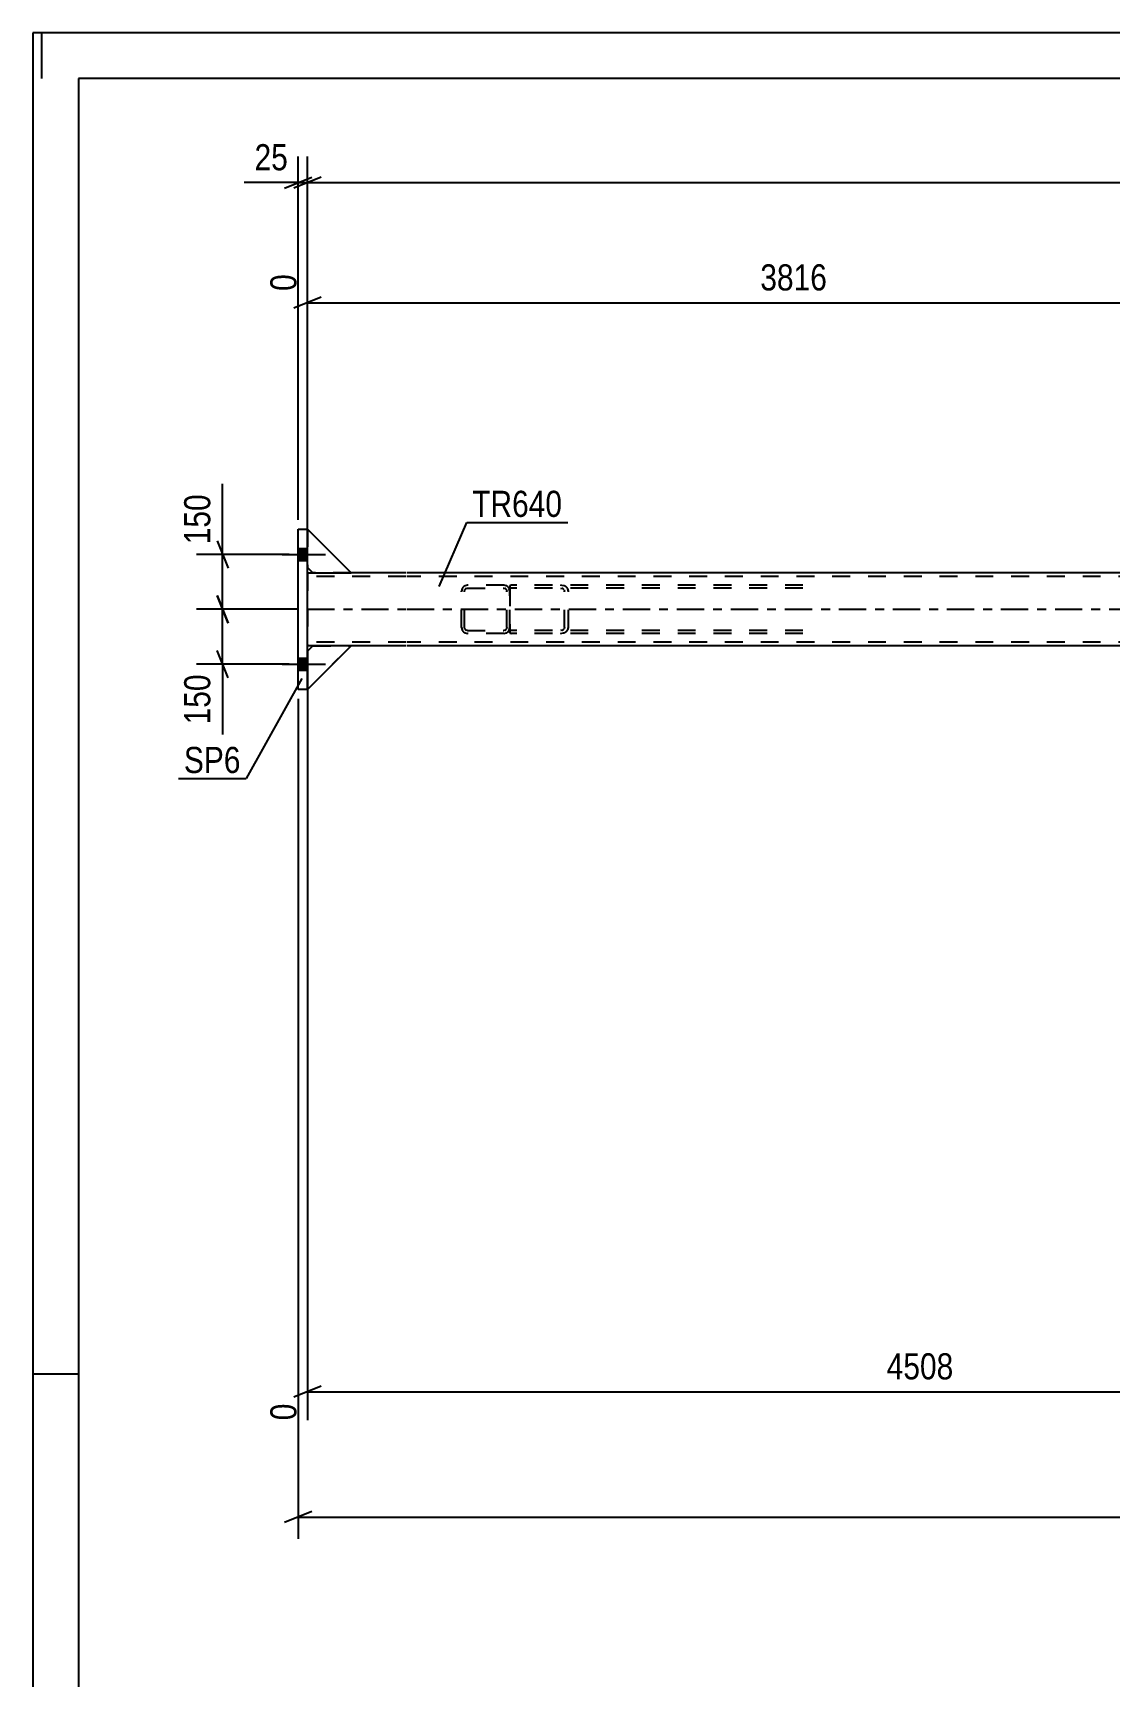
# Model space of a CAD drawing. Header units: millimetres. Extents: x -66 to 775, y -345 to 249.
# Drawn here: x -66.2 to 51.8, y 68.9 to 249 of the extents above; entities that cross this region are included whole.
import ezdxf

# ---------------------------------------------------------------- set-up
doc = ezdxf.new("R2010")
doc.units = ezdxf.units.MM
doc.linetypes.add('DXK_LINE_DOT2', pattern=[3.9198, 1.9599, -1.9599])
doc.linetypes.add('DXK_LINE_DOT3', pattern=[5.9187, 2.979, -0.9799, 0.9799, -0.9799])
doc.styles.add('Arial Narrow', font='ARIALN.TTF', dxfattribs={"height": 0.2})

# ---------------------------------------------------------------- blocks, each defined once
blk = doc.blocks.new('Unknown-761549502-1134')
at = {"color": 5, "linetype": 'Continuous'}
for p, q in [((774.82, 249.02), (-66.18, 249.02)), ((-66.18, 249.02), (-66.18, -344.98)), ((-65.18, 244.02), (-65.18, 249.02)), ((769.82, 244.02), (-61.18, 244.02)), ((-61.18, 244.02), (-61.18, -339.98)), ((-61.18, 102.02), (-66.18, 102.02))]:
    blk.add_line(p, q, dxfattribs=at)
blk = doc.blocks.new('Part-761549502-5905 - 5822')
at = {"color": 7, "linetype": 'DXK_LINE_DOT2'}
for p, q in [((-13.78, 188.48), (-13.92, 188.46)), ((-13.92, 188.46), (-13.92, 188.14)), ((-13.92, 188.43), (-13.92, 188.3)), ((-13.92, 183.39), (-13.92, 188.3)), ((-13.78, 188.16), (-13.92, 188.14)), ((-13.92, 188.14), (-13.92, 183.54)), ((18.2, 188.48), (-13.78, 188.48)), ((18.2, 188.16), (-13.78, 188.16)), ((-8.03, 188.43), (-8.36, 188.48)), ((-8.36, 188.16), (-8.19, 188.14)), ((-7.96, 187.97), (-7.93, 187.84)), ((-7.93, 183.84), (-7.93, 187.84)), ((-7.49, 187.84), (-7.56, 188.09)), ((-7.49, 183.84), (-7.49, 187.84)), ((-7.93, 183.84), (-7.96, 183.72)), ((-7.56, 183.6), (-7.49, 183.84)), ((-13.78, 183.52), (-13.92, 183.54)), ((-13.92, 183.54), (-13.92, 183.22)), ((-13.92, 183.25), (-13.92, 183.39)), ((-13.92, 183.22), (-13.78, 183.2)), ((18.2, 183.52), (-13.78, 183.52)), ((18.2, 183.2), (-13.78, 183.2)), ((-8.19, 183.55), (-8.36, 183.52)), ((-8.36, 183.2), (-8.03, 183.25))]:
    blk.add_line(p, q, dxfattribs=at)
for centre, radius, start, end in [((-8.3, 187.76), 0.396, 31.9688, 75.1602), ((-8.23, 187.67), 0.792, 31.9688, 75.1602), ((-8.3, 183.93), 0.396, 284.8398, 328.0312), ((-8.23, 184.02), 0.792, 284.8398, 328.0312)]:
    blk.add_arc(centre, radius, start, end, dxfattribs=at)
blk = doc.blocks.new('Part-761549502-5833 - 5822')
at = {"color": 2, "linetype": 'Continuous'}
for p, q in [((-31.3, 189.84), (-36.1, 194.64)), ((-35.5, 189.84), (-36.1, 190.44)), ((-35.5, 189.84), (-31.3, 189.84))]:
    blk.add_line(p, q, dxfattribs=at)
at = {"color": 7, "linetype": 'DXK_LINE_DOT2'}
for p, q in [((-36.1, 194.64), (-36.1, 190.44)), ((-36.1, 194.64), (-36.1, 194.64)), ((-36.1, 194.64), (-31.3, 189.84)), ((-36.1, 190.44), (-36.1, 194.64)), ((-36.1, 190.44), (-36.1, 190.44)), ((-36.1, 190.44), (-35.5, 189.84))]:
    blk.add_line(p, q, dxfattribs=at)
blk = doc.blocks.new('Bolt-761549502-5847 - 5822')
at = {"linetype": 'Continuous'}
for points in [[(-36.1, 191.18), (-36.1, 192.5), (-37.1, 192.5), (-37.1, 191.18)], [(-36.1, 191.18), (-36.1, 192.5), (-37.1, 192.5), (-37.1, 191.18)], [(-36.1, 179.18), (-36.1, 180.5), (-37.1, 180.5), (-37.1, 179.18)], [(-36.1, 179.18), (-36.1, 180.5), (-37.1, 180.5), (-37.1, 179.18)]]:
    blk.add_hatch(color=1, dxfattribs=at).paths.add_polyline_path(points)
at = {"color": 1, "linetype": 'Continuous'}
for p, q in [((-38.86, 191.84), (-34.1, 191.84)), ((-38.86, 191.84), (-34.1, 191.84)), ((-37.1, 192.5), (-36.1, 192.5)), ((-37.1, 192.5), (-36.1, 192.5)), ((-37.1, 191.18), (-36.1, 191.18)), ((-37.1, 191.18), (-36.1, 191.18)), ((-37.1, 180.5), (-36.1, 180.5)), ((-37.1, 180.5), (-36.1, 180.5)), ((-38.86, 179.84), (-34.1, 179.84)), ((-38.86, 179.84), (-34.1, 179.84)), ((-37.1, 179.18), (-36.1, 179.18)), ((-37.1, 179.18), (-36.1, 179.18))]:
    blk.add_line(p, q, dxfattribs=at)
blk = doc.blocks.new('Part-761549502-5974 - 5822')
at = {"color": 2, "linetype": 'Continuous'}
for p, q in [((-37.1, 194.64), (-37.1, 194.64)), ((-37.1, 194.64), (-36.1, 194.64)), ((-37.1, 177.04), (-37.1, 194.64)), ((-36.1, 177.04), (-36.1, 194.64)), ((-37.1, 177.04), (-37.1, 177.04)), ((-36.1, 177.04), (-37.1, 177.04)), ((-36.1, 177.04), (-36.1, 177.04))]:
    blk.add_line(p, q, dxfattribs=at)
at = {"color": 7, "linetype": 'DXK_LINE_DOT2'}
for p, q in [((-37.1, 177.04), (-37.1, 194.64)), ((-36.1, 177.04), (-36.1, 194.64))]:
    blk.add_line(p, q, dxfattribs=at)
blk = doc.blocks.new('Part-761549502-5932 - 5822')
at = {"color": 7, "linetype": 'DXK_LINE_DOT2'}
for p, q in [((-31.3, 189.84), (-36.1, 194.64)), ((-36.1, 194.64), (-36.1, 190.44)), ((-36.1, 194.64), (-36.1, 194.64)), ((-36.1, 194.64), (-31.3, 189.84)), ((-36.1, 190.44), (-36.1, 194.64)), ((-35.5, 189.84), (-36.1, 190.44)), ((-36.1, 190.44), (-36.1, 190.44)), ((-36.1, 190.44), (-35.5, 189.84)), ((-35.5, 189.84), (-31.3, 189.84))]:
    blk.add_line(p, q, dxfattribs=at)
blk = doc.blocks.new('Part-761549502-5931 - 5822')
at = {"color": 7, "linetype": 'DXK_LINE_DOT2'}
for p, q in [((-36.1, 181.24), (-35.5, 181.84)), ((-31.3, 181.84), (-36.1, 177.04)), ((-36.1, 181.24), (-35.5, 181.84)), ((-36.1, 177.04), (-31.3, 181.84)), ((-36.1, 177.04), (-36.1, 181.24)), ((-36.1, 181.24), (-36.1, 181.24)), ((-36.1, 177.04), (-36.1, 181.24)), ((-35.5, 181.84), (-31.3, 181.84)), ((-36.1, 177.04), (-36.1, 177.04))]:
    blk.add_line(p, q, dxfattribs=at)
blk = doc.blocks.new('Part-761549502-5904 - 5822')
at = {"color": 7, "linetype": 'DXK_LINE_DOT2'}
for p, q in [((-31.3, 189.84), (-36.1, 194.64)), ((-36.1, 194.64), (-36.1, 190.44)), ((-36.1, 194.64), (-36.1, 194.64)), ((-36.1, 194.64), (-31.3, 189.84)), ((-36.1, 190.44), (-36.1, 194.64)), ((-35.5, 189.84), (-36.1, 190.44)), ((-36.1, 190.44), (-36.1, 190.44)), ((-36.1, 190.44), (-35.5, 189.84)), ((-35.5, 189.84), (-31.3, 189.84))]:
    blk.add_line(p, q, dxfattribs=at)
blk = doc.blocks.new('Part-761549502-5929 - 5822')
at = {"color": 7, "linetype": 'DXK_LINE_DOT2'}
for p, q in [((-36.1, 181.24), (-35.5, 181.84)), ((-31.3, 181.84), (-36.1, 177.04)), ((-36.1, 181.24), (-35.5, 181.84)), ((-36.1, 177.04), (-31.3, 181.84)), ((-36.1, 177.04), (-36.1, 181.24)), ((-36.1, 181.24), (-36.1, 181.24)), ((-36.1, 177.04), (-36.1, 181.24)), ((-35.5, 181.84), (-31.3, 181.84)), ((-36.1, 177.04), (-36.1, 177.04))]:
    blk.add_line(p, q, dxfattribs=at)
blk = doc.blocks.new('Part-761549502-5930 - 5822')
at = {"color": 2, "linetype": 'Continuous'}
for p, q in [((-36.1, 181.24), (-35.5, 181.84)), ((-36.1, 177.04), (-31.3, 181.84)), ((-35.5, 181.84), (-35.5, 181.84)), ((-31.3, 181.84), (-35.5, 181.84)), ((-31.3, 181.84), (-31.3, 181.84))]:
    blk.add_line(p, q, dxfattribs=at)
at = {"color": 7, "linetype": 'DXK_LINE_DOT2'}
for p, q in [((-36.1, 181.24), (-35.5, 181.84)), ((-31.3, 181.84), (-36.1, 177.04)), ((-36.1, 177.04), (-36.1, 181.24)), ((-36.1, 181.24), (-36.1, 181.24)), ((-36.1, 181.24), (-36.1, 177.04)), ((-36.1, 177.04), (-36.1, 177.04))]:
    blk.add_line(p, q, dxfattribs=at)
blk = doc.blocks.new('Part-761549502-5934 - 5822')
at = {"color": 7, "linetype": 'DXK_LINE_DOT2'}
for p, q in [((-19.15, 188.09), (-19.2, 187.84)), ((-19.2, 183.84), (-19.2, 187.84)), ((-19.2, 187.84), (-19.2, 187.84)), ((-18.88, 187.84), (-18.86, 187.97)), ((-18.88, 187.84), (-18.88, 187.84)), ((-18.88, 183.84), (-18.88, 187.84)), ((-18.56, 188.48), (-18.81, 188.43)), ((-18.69, 188.14), (-18.56, 188.16)), ((-14.56, 188.48), (-18.56, 188.48)), ((-18.56, 188.16), (-18.56, 188.16)), ((-18.56, 188.16), (-14.56, 188.16)), ((-14.32, 188.43), (-14.56, 188.48)), ((-14.56, 188.16), (-14.56, 188.16)), ((-14.56, 188.16), (-14.44, 188.14)), ((-14.27, 187.97), (-14.24, 187.84)), ((-14.24, 187.84), (-14.24, 187.84)), ((-14.24, 183.84), (-14.24, 187.84)), ((-13.92, 187.84), (-13.97, 188.09)), ((-13.92, 183.84), (-13.92, 187.84)), ((-13.92, 187.84), (-13.92, 187.84)), ((-19.2, 183.84), (-19.2, 183.84)), ((-19.2, 183.84), (-19.15, 183.6)), ((-18.88, 183.84), (-18.88, 183.84)), ((-18.86, 183.72), (-18.88, 183.84)), ((-14.24, 183.84), (-14.27, 183.72)), ((-14.24, 183.84), (-14.24, 183.84)), ((-13.97, 183.6), (-13.92, 183.84)), ((-13.92, 183.84), (-13.92, 183.84)), ((-18.81, 183.25), (-18.56, 183.2)), ((-18.56, 183.52), (-18.69, 183.55)), ((-18.56, 183.52), (-18.56, 183.52)), ((-18.56, 183.52), (-14.56, 183.52)), ((-14.56, 183.2), (-18.56, 183.2)), ((-14.44, 183.55), (-14.56, 183.52)), ((-14.56, 183.52), (-14.56, 183.52)), ((-14.56, 183.2), (-14.32, 183.25))]:
    blk.add_line(p, q, dxfattribs=at)
for centre, radius, start, end in [((-18.56, 187.84), 0.64, 112.5, 157.5), ((-18.56, 187.84), 0.32, 112.5, 157.5), ((-14.56, 187.84), 0.32, 22.5, 67.5), ((-14.56, 187.84), 0.64, 22.5, 67.5), ((-18.56, 183.84), 0.32, 202.5, 247.5), ((-14.56, 183.84), 0.32, 292.5, 337.5), ((-18.56, 183.84), 0.64, 202.5, 247.5), ((-14.56, 183.84), 0.64, 292.5, 337.5)]:
    blk.add_arc(centre, radius, start, end, dxfattribs=at)
blk = doc.blocks.new('Part-761549502-5968 - 5822')
at = {"color": 2, "linetype": 'Continuous'}
for p, q in [((-36.1, 189.84), (-35.5, 189.84)), ((-25.3, 189.84), (-31.3, 189.84)), ((70.49, 189.84), (-25.2, 189.84)), ((-36.1, 182.64), (-36.1, 189.04)), ((-35.5, 181.84), (-36.1, 181.84)), ((-25.3, 181.84), (-31.3, 181.84)), ((98.17, 181.84), (-25.2, 181.84))]:
    blk.add_line(p, q, dxfattribs=at)
at = {"color": 7, "linetype": 'DXK_LINE_DOT2'}
for p, q in [((-36.1, 189.84), (-36.1, 181.84)), ((-36.1, 189.84), (-36.1, 189.84)), ((-36.1, 189.84), (-36.1, 189.04)), ((-36.1, 189.84), (-36.1, 189.84)), ((-36.1, 189.44), (-36.1, 189.44)), ((-25.3, 189.44), (-36.1, 189.44)), ((-36.1, 189.44), (-36.1, 189.41)), ((-36.1, 189.41), (-36.1, 189.04)), ((-31.3, 189.84), (-35.5, 189.84)), ((458.48, 189.44), (-25.2, 189.44)), ((-36.1, 182.34), (-36.1, 182.64)), ((-36.1, 181.84), (-36.1, 182.64)), ((-36.1, 182.24), (-36.1, 182.24)), ((-25.3, 182.24), (-36.1, 182.24)), ((458.48, 182.24), (-25.2, 182.24)), ((-36.1, 181.84), (-36.1, 181.84)), ((-36.1, 181.84), (-36.1, 181.84)), ((-31.3, 181.84), (-35.5, 181.84))]:
    blk.add_line(p, q, dxfattribs=at)
at = {"color": 7, "linetype": 'DXK_LINE_DOT3'}
for p, q in [((-36.1, 185.84), (-25.3, 185.84)), ((-25.2, 185.84), (458.48, 185.84))]:
    blk.add_line(p, q, dxfattribs=at)
blk = doc.blocks.new('StraightDimension-761549502-16433 - 5822')
at = {"color": 7, "linetype": 'Continuous'}
for p, q in [((70.49, 191.3), (70.49, 228.05)), ((-36.1, 190.84), (-36.1, 222.57)), ((-34.6, 220.04), (-37.6, 218.84)), ((68.99, 218.84), (71.99, 220.04)), ((-36.1, 219.44), (70.49, 219.44))]:
    blk.add_line(p, q, dxfattribs=at)
at = {"color": 0, "linetype": 'Continuous'}
for points in [[(69.89, 228.65), (65.69, 228.65), (65.69, 220.14), (69.89, 220.14)], [(-36.7, 223.17), (-40.9, 223.17), (-40.9, 220.14), (-36.7, 220.14)]]:
    blk.add_wipeout(points, dxfattribs=at)
at = {"color": 0}
blk.add_wipeout([(21.45, 220.19), (21.45, 224.39), (12.93, 224.39), (12.93, 220.19)], dxfattribs=at)
at = {"color": 3, "linetype": 'Continuous', "style": 'Arial Narrow'}
for s, height, p in [('3816', 2.863, (69.29, 220.74)), ('0', 2.86, (-37.3, 220.74))]:
    blk.add_text(s, height=height, rotation=90.0002, dxfattribs=at).set_placement(p)
at = {"color": 3, "style": 'Arial Narrow'}
blk.add_text('3816', height=2.863, dxfattribs=at).set_placement((13.53, 220.79))
blk = doc.blocks.new('StraightDimension-761549502-6038 - 5822')
at = {"color": 7, "linetype": 'Continuous'}
for p, q in [((-45.99, 193.34), (-44.79, 190.34)), ((-38.1, 191.84), (-48.24, 191.84)), ((-45.39, 185.84), (-45.39, 191.84)), ((-44.79, 184.34), (-45.99, 187.34)), ((-37.1, 185.84), (-48.24, 185.84))]:
    blk.add_line(p, q, dxfattribs=at)
at = {"color": 0}
blk.add_wipeout([(-46.14, 199.05), (-50.34, 199.05), (-50.34, 192.37), (-46.14, 192.37)], dxfattribs=at)
at = {"color": 7, "linetype": 'Continuous'}
blk.add_line((-45.39, 191.84), (-45.39, 199.58), dxfattribs=at)
blk.add_line((-45.39, 191.84), (-45.39, 199.58), dxfattribs=at)
at = {"color": 3, "style": 'Arial Narrow'}
blk.add_text('150', height=2.863, rotation=90.0002, dxfattribs=at).set_placement((-46.74, 192.97))
blk = doc.blocks.new('StraightDimension-761549502-6047 - 5822')
at = {"color": 7, "linetype": 'Continuous'}
for p, q in [((-45.99, 187.34), (-44.79, 184.34)), ((-37.1, 185.84), (-48.24, 185.84)), ((-45.39, 179.84), (-45.39, 185.84)), ((-44.79, 178.34), (-45.99, 181.34)), ((-38.1, 179.84), (-48.24, 179.84))]:
    blk.add_line(p, q, dxfattribs=at)
at = {"color": 0}
blk.add_wipeout([(-46.14, 179.32), (-50.34, 179.32), (-50.34, 172.63), (-46.14, 172.63)], dxfattribs=at)
at = {"color": 7, "linetype": 'Continuous'}
blk.add_line((-45.39, 179.84), (-45.39, 172.11), dxfattribs=at)
blk.add_line((-45.39, 179.84), (-45.39, 172.11), dxfattribs=at)
at = {"color": 3, "style": 'Arial Narrow'}
blk.add_text('150', height=2.863, rotation=90.0002, dxfattribs=at).set_placement((-46.74, 173.23))
blk = doc.blocks.new('StraightDimension-761549502-6077 - 5822')
at = {"color": 7, "linetype": 'Continuous'}
for p, q in [((-36.1, 180.84), (-36.1, 96.96)), ((98.17, 174.32), (98.17, 91.47)), ((-34.6, 100.69), (-37.6, 99.49)), ((-36.1, 100.09), (98.17, 100.09)), ((96.67, 99.49), (99.67, 100.69))]:
    blk.add_line(p, q, dxfattribs=at)
at = {"color": 0}
blk.add_wipeout([(35.29, 100.84), (35.29, 105.04), (26.78, 105.04), (26.78, 100.84)], dxfattribs=at)
at = {"color": 0, "linetype": 'Continuous'}
for points in [[(-36.7, 99.39), (-40.9, 99.39), (-40.9, 96.36), (-36.7, 96.36)], [(97.57, 99.39), (93.37, 99.39), (93.37, 90.87), (97.57, 90.87)]]:
    blk.add_wipeout(points, dxfattribs=at)
at = {"color": 3, "style": 'Arial Narrow'}
blk.add_text('4508', height=2.863, dxfattribs=at).set_placement((27.38, 101.44))
at = {"color": 3, "linetype": 'Continuous', "style": 'Arial Narrow'}
for s, height, p in [('0', 2.86, (-37.3, 96.96)), ('4508', 2.863, (96.97, 91.47))]:
    blk.add_text(s, height=height, rotation=90.0002, dxfattribs=at).set_placement(p)
blk = doc.blocks.new('StraightDimension-761549502-6146 - 5822')
at = {"color": 7, "linetype": 'Continuous'}
for p, q in [((-36.1, 195.64), (-36.1, 235.46)), ((-34.6, 233.21), (-37.6, 232.01)), ((-36.1, 232.61), (469.38, 232.61))]:
    blk.add_line(p, q, dxfattribs=at)
blk = doc.blocks.new('StraightDimension-761549502-6177 - 5822')
at = {"color": 7, "linetype": 'Continuous'}
for p, q in [((-37.1, 195.64), (-37.1, 235.46)), ((-36.1, 195.64), (-36.1, 235.46)), ((-38.6, 232.01), (-35.6, 233.21)), ((-34.6, 233.21), (-37.6, 232.01)), ((-37.1, 232.61), (-36.1, 232.61))]:
    blk.add_line(p, q, dxfattribs=at)
at = {"color": 0}
blk.add_wipeout([(-37.63, 233.36), (-37.63, 237.56), (-42.49, 237.56), (-42.49, 233.36)], dxfattribs=at)
at = {"color": 7, "linetype": 'Continuous'}
blk.add_line((-37.1, 232.61), (-43.01, 232.61), dxfattribs=at)
blk.add_line((-37.1, 232.61), (-43.01, 232.61), dxfattribs=at)
at = {"color": 3, "style": 'Arial Narrow'}
blk.add_text('25', height=2.863, dxfattribs=at).set_placement((-41.89, 233.96))
blk = doc.blocks.new('StraightDimension-761549502-19024 - 5822')
at = {"color": 7, "linetype": 'Continuous'}
for p, q in [((-37.1, 176.04), (-37.1, 83.95)), ((-35.6, 86.95), (-38.6, 85.75)), ((-37.1, 86.35), (470.38, 86.35))]:
    blk.add_line(p, q, dxfattribs=at)
blk = doc.blocks.new('Mark-761549502-5964 - 5822')
at = {"color": 0}
blk.add_wipeout([(-8.17, 195.97), (-8.17, 198.97), (-18.04, 198.97), (-18.04, 195.97)], dxfattribs=at)
blk.add_wipeout([(-8.17, 195.97), (-8.17, 198.97), (-18.04, 198.97), (-18.04, 195.97)], dxfattribs=at)
at = {"color": 30, "linetype": 'Continuous'}
for p, q in [((-21.65, 188.35), (-18.64, 195.37)), ((-18.64, 195.37), (-7.57, 195.37))]:
    blk.add_line(p, q, dxfattribs=at)
at = {"color": 3, "style": 'Arial Narrow'}
blk.add_text('TR640', height=2.863, dxfattribs=at).set_placement((-18.04, 195.97))
blk = doc.blocks.new('Mark-761549502-5970 - 5822')
at = {"color": 0}
blk.add_wipeout([(-43.42, 167.9), (-43.42, 170.9), (-49.63, 170.9), (-49.63, 167.9)], dxfattribs=at)
blk.add_wipeout([(-43.42, 167.9), (-43.42, 170.9), (-49.63, 170.9), (-49.63, 167.9)], dxfattribs=at)
at = {"color": 30, "linetype": 'Continuous'}
for p in [(-36.69, 178.27), (-50.23, 167.3)]:
    blk.add_line(p, (-42.82, 167.3), dxfattribs=at)
at = {"color": 3, "style": 'Arial Narrow'}
blk.add_text('SP6', height=2.863, dxfattribs=at).set_placement((-49.63, 167.9))

msp = doc.modelspace()

# ---------------------------------------------------------------- block references
for name in ['Unknown-761549502-1134', 'Part-761549502-5974 - 5822', 'Part-761549502-5833 - 5822', 'Part-761549502-5932 - 5822', 'Part-761549502-5904 - 5822', 'Bolt-761549502-5847 - 5822', 'Part-761549502-5968 - 5822', 'Part-761549502-5934 - 5822', 'Part-761549502-5905 - 5822', 'Part-761549502-5931 - 5822', 'Part-761549502-5929 - 5822', 'Part-761549502-5930 - 5822']:
    msp.add_blockref(name, (0, 0))

# ---------------------------------------------------------------- next in the draw order: block references
msp.add_blockref('StraightDimension-761549502-16433 - 5822', (0, 0))

# ---------------------------------------------------------------- next in the draw order: block references
msp.add_blockref('StraightDimension-761549502-6038 - 5822', (0, 0))

# ---------------------------------------------------------------- next in the draw order: block references
for name in ['StraightDimension-761549502-6146 - 5822', 'StraightDimension-761549502-6047 - 5822']:
    msp.add_blockref(name, (0, 0))

# ---------------------------------------------------------------- next in the draw order: block references
for name in ['StraightDimension-761549502-6177 - 5822', 'Mark-761549502-5964 - 5822', 'StraightDimension-761549502-6077 - 5822']:
    msp.add_blockref(name, (0, 0))

# ---------------------------------------------------------------- next in the draw order: block references
msp.add_blockref('StraightDimension-761549502-19024 - 5822', (0, 0))

# ---------------------------------------------------------------- next in the draw order: block references
msp.add_blockref('Mark-761549502-5970 - 5822', (0, 0))

doc.saveas('drawing.dxf')
